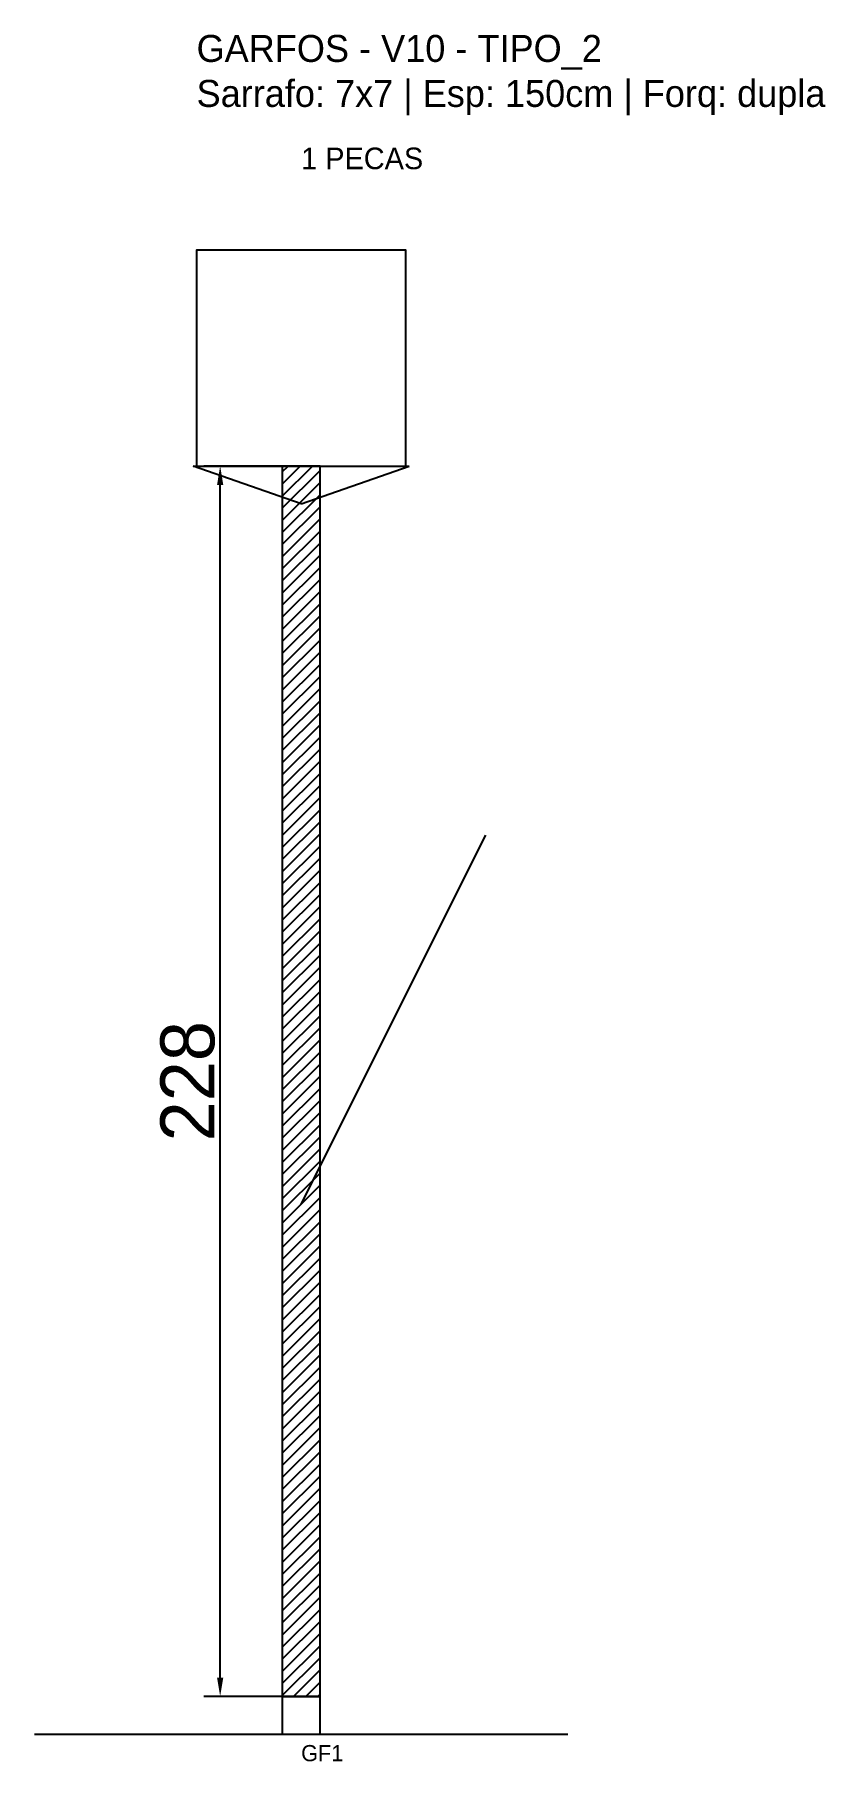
# Model space of a CAD drawing. Header units: metres. Extents: x -30 to 116, y -12 to 308.
import ezdxf

# ---------------------------------------------------------------- set-up
doc = ezdxf.new("R2010")
doc.units = ezdxf.units.M
for name, color, linetype in [('BARRA_ANCORAGEM', 1, 'Continuous'), ('COTA', 241, 'Continuous'), ('GARFOS OK', 3, 'Continuous'), ('NOME DA VIGA', 6, 'Continuous'), ('SARR_7x7', 40, 'Continuous'), ('VIGAS', 3, 'Continuous')]:
    doc.layers.add(name, color=color, linetype=linetype)
doc.dimstyles.new('EZ DXF', dxfattribs={"dimtxt": 10, "dimasz": 3.5, "dimexe": 3, "dimexo": 1.5, "dimgap": 1, "dimtad": 1, "dimdec": 1, "dimdsep": 46, "dimcen": 2.5, "dimazin": 3, "dimtfac": 1, "dimtmove": 0, "dimatfit": 3})

msp = doc.modelspace()

# ---------------------------------------------------------------- hatches: boundary and pattern name
at = {"layer": 'COTA'}
h = msp.add_hatch(dxfattribs=at)
h.set_pattern_fill('ANSI31', scale=0.5)
h.paths.add_polyline_path([(15.87, 0), (22.87, 0), (22.87, 228), (15.87, 228)])

# ---------------------------------------------------------------- linework, layer by layer
at = {"layer": 'BARRA_ANCORAGEM'}
msp.add_line((19.37, 91.2), (53.57, 159.6), dxfattribs=at)
at = {"layer": 'GARFOS OK'}
for p, q in [((19.37, 221), (-0.63, 228)), ((-0.63, 228), (39.37, 228)), ((19.37, 221), (39.37, 228))]:
    msp.add_line(p, q, dxfattribs=at)
at = {"layer": 'GARFOS OK', "linetype": 'CONTINUOUS'}
msp.add_line((-30, -7), (68.75, -7), dxfattribs=at)
at = {"layer": 'GARFOS OK'}
msp.add_lwpolyline([(15.87, 0), (22.87, 0), (22.87, 228), (15.87, 228), (15.87, 0)], dxfattribs=at)
at = {"layer": 'SARR_7x7'}
msp.add_lwpolyline([(15.87, -7), (22.87, -7), (22.87, 0), (15.87, 0), (15.87, -7)], dxfattribs=at)
at = {"layer": 'VIGAS'}
msp.add_lwpolyline([(0, 228), (38.75, 228), (38.75, 268), (0, 268), (0, 228)], dxfattribs=at)

# ---------------------------------------------------------------- texts
at = {"layer": 'NOME DA VIGA'}
for s, height, p in [('1 PECAS', 4, (19.37, 283)), ('GF1', 3, (19.37, -12))]:
    msp.add_text(s, height=height, dxfattribs=at).set_placement(p)
at = {"layer": 'NOME DA VIGA', "insert": (0, 293), "char_height": 5, "attachment_point": 7}
msp.add_mtext('GARFOS - V10 - TIPO_2\\PSarrafo: 7x7 | Esp: 150cm | Forq: dupla', dxfattribs=at)

# ---------------------------------------------------------------- dimensions: what is measured, and where the dimension line sits
at = {"layer": 'COTA'}
msp.add_linear_dim(base=(4.37, 0), p1=(19.37, 0), p2=(19.37, 228), angle=90, dimstyle='EZ DXF', dxfattribs=at).render()

doc.saveas('drawing.dxf')
